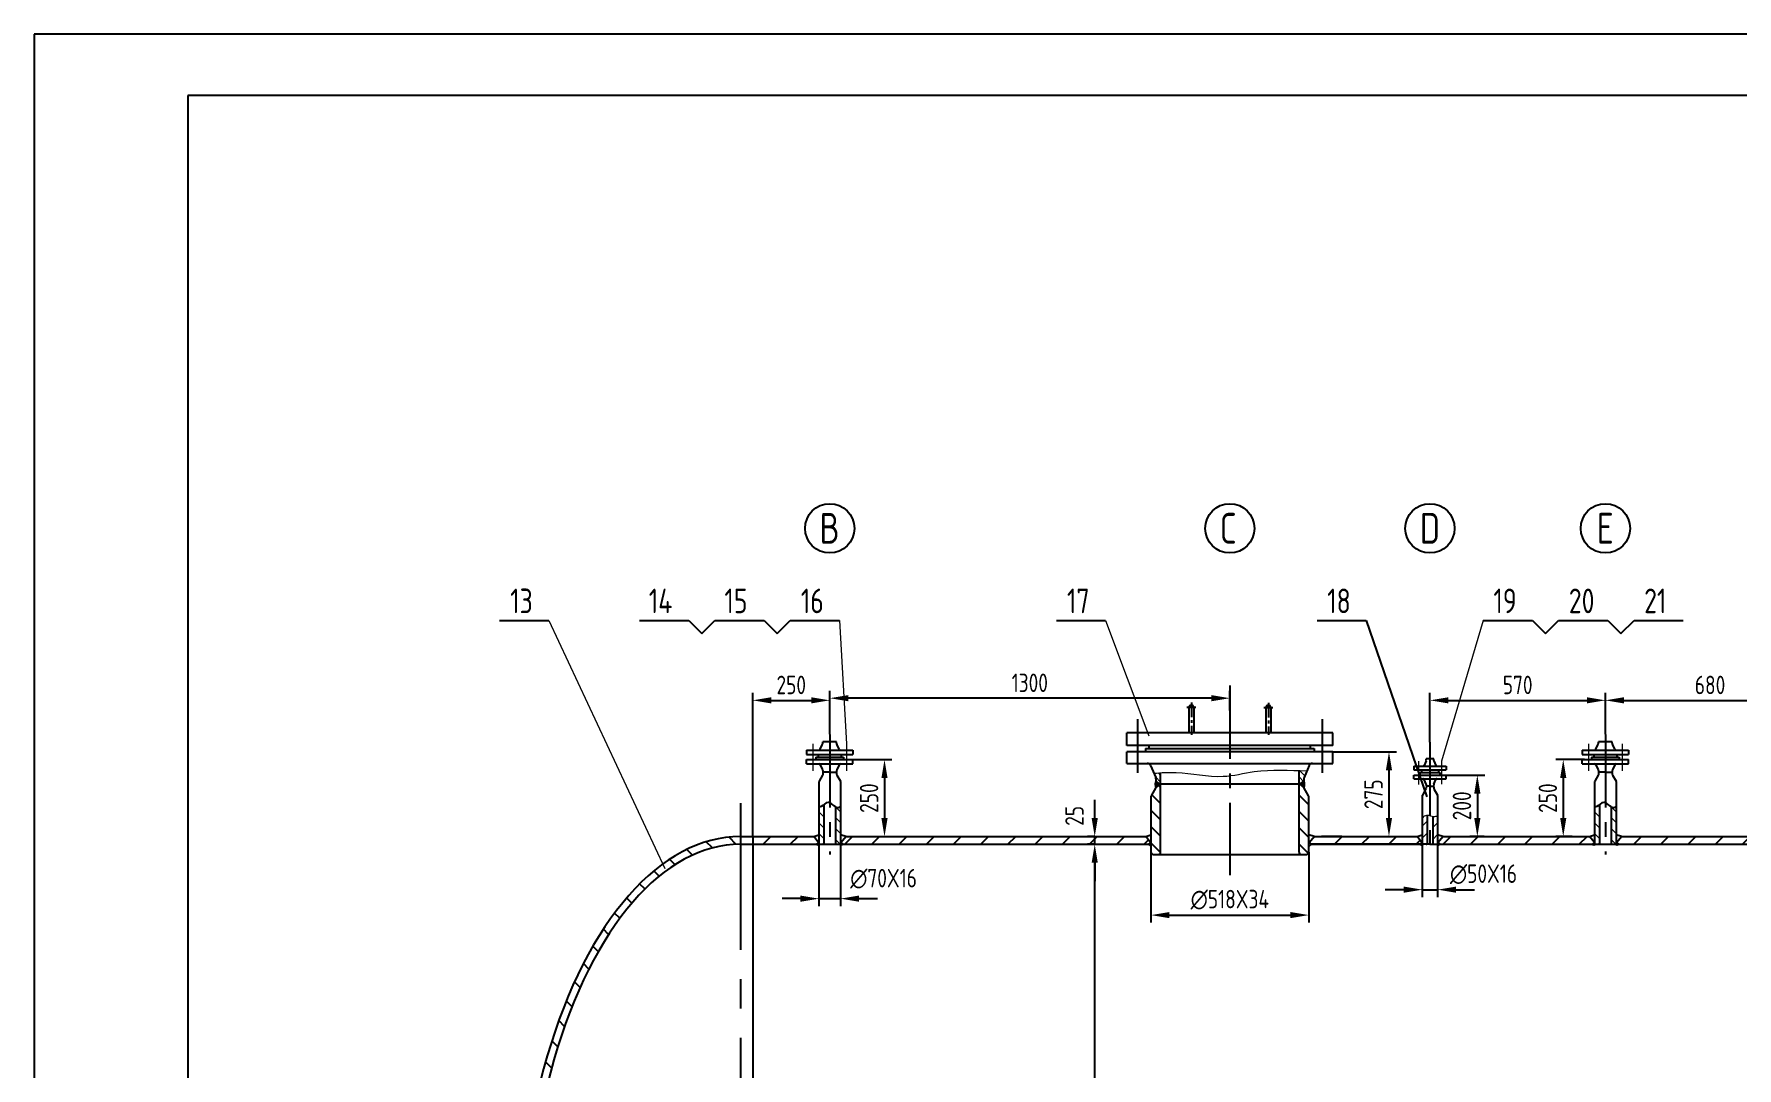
# Model space of a CAD drawing. Extents: x 10474 to 45536, y -10608 to 12499.
# Drawn here: x 23043 to 28575, y 8863 to 12222 of the extents above; entities that cross this region are included whole.
import ezdxf

# ---------------------------------------------------------------- set-up
doc = ezdxf.new("R2010")
doc.units = 0
doc.header["$LTSCALE"] = 15
doc.header["$MEASUREMENT"] = 0
doc.linetypes.add('CENTER', pattern=[50.8, 31.75, -6.35, 6.35, -6.35])
doc.layers.get('0').update_dxf_attribs({"linetype": 'CONTINUOUS'})
doc.layers.get('DEFPOINTS').update_dxf_attribs({"color": 3, "linetype": 'CONTINUOUS'})
for name, color, linetype in [('1', 3, 'CONTINUOUS'), ('DEVICE', 3, 'CONTINUOUS'), ('LAYERAXIS', 7, 'CENTER'), ('MAINLINE', 3, 'CONTINUOUS')]:
    doc.layers.add(name, color=color, linetype=linetype)
doc.layers.add('5', color=7, linetype='CONTINUOUS', lineweight=9)
doc.styles.add('HZ', font='isocp.shx', dxfattribs={"width": 0.85, "bigfont": 'hztxt.shx'})
doc.dimstyles.new('QD', dxfattribs={"dimtxt": 60, "dimasz": 60, "dimexe": 24, "dimexo": 0.1, "dimgap": 20, "dimtad": 1, "dimdec": 0, "dimzin": 0, "dimdsep": 46, "dimtxsty": 'HZ', "dimcen": 0, "dimadec": 0, "dimazin": 0, "dimtfac": 0.142857, "dimtdec": 4, "dimtix": 1, "dimtmove": 2, "dimatfit": 3, "dimfxl": 0, "dimtolj": 1, "dimtzin": 0, "dimarcsym": 0})
pattern_1 = [(135, (25254.216, -454.0701), (0.88388348, 0.88388348), []), (45, (25254.216, -454.0701), (0.88388348, -0.88388348), [])]
pattern_2 = [(315, (1376.437, -1332.15), (26.516504, 26.516504), [])]

# ---------------------------------------------------------------- blocks, each defined once
blk = doc.blocks.new('*D0')
at = {"color": 0, "linetype": 'ByBlock'}
for p, q in [((46528.2, 9219.2), (46655.1, 9219.2)), ((46631.1, 9159.2), (46631.1, 9029.2)), ((46607.8, 8969.2), (46655.1, 8969.2))]:
    blk.add_line(p, q, dxfattribs=at)
for points in [[(46621.1, 9159.2), (46641.1, 9159.2), (46631.1, 9219.2)], [(46621.1, 9029.2), (46641.1, 9029.2), (46631.1, 8969.2)]]:
    blk.add_solid(points, dxfattribs=at)
at = {"layer": 'DEFPOINTS', "color": 0, "linetype": 'ByBlock'}
for p in [(46528.1, 9219.2), (46607.7, 8969.2), (46631.1, 8969.2)]:
    blk.add_point(p, dxfattribs=at)
at = {"color": 0, "linetype": 'ByBlock', "insert": (46581.1, 9094.2), "char_height": 60, "attachment_point": 5, "rotation": 90, "style": 'HZ'}
blk.add_mtext('\\A1;250', dxfattribs=at)
blk = doc.blocks.new('*D3')
at = {"color": 0, "linetype": 'ByBlock'}
for p, q in [((27262.8, 9889.8), (27468.6, 9889.8)), ((27444.6, 9829.8), (27444.6, 9674.8)), ((27421.1, 9614.8), (27468.6, 9614.8))]:
    blk.add_line(p, q, dxfattribs=at)
for points in [[(27434.6, 9829.8), (27454.6, 9829.8), (27444.6, 9889.8)], [(27434.6, 9674.8), (27454.6, 9674.8), (27444.6, 9614.8)]]:
    blk.add_solid(points, dxfattribs=at)
at = {"layer": 'DEFPOINTS', "color": 0, "linetype": 'ByBlock'}
for p in [(27262.7, 9889.8), (27421, 9614.8), (27444.6, 9614.8)]:
    blk.add_point(p, dxfattribs=at)
at = {"color": 0, "linetype": 'ByBlock', "insert": (27394.6, 9752.3), "char_height": 60, "attachment_point": 5, "rotation": 90, "style": 'HZ'}
blk.add_mtext('\\A1;275', dxfattribs=at)
blk = doc.blocks.new('*D19')
at = {"color": 0, "linetype": 'ByBlock'}
for p, q in [((46518.9, 9521.8), (46518.9, 9988.4)), ((46578.9, 9964.4), (46708.9, 9964.4)), ((46768.9, 9854), (46768.9, 9988.4))]:
    blk.add_line(p, q, dxfattribs=at)
for points in [[(46578.9, 9974.4), (46578.9, 9954.4), (46518.9, 9964.4)], [(46708.9, 9974.4), (46708.9, 9954.4), (46768.9, 9964.4)]]:
    blk.add_solid(points, dxfattribs=at)
at = {"layer": 'DEFPOINTS', "color": 0, "linetype": 'ByBlock'}
for p in [(46768.9, 9964.4), (46768.9, 9853.9), (46518.9, 9521.7)]:
    blk.add_point(p, dxfattribs=at)
at = {"color": 0, "linetype": 'ByBlock', "insert": (46643.9, 10014.4), "char_height": 60, "attachment_point": 5, "style": 'HZ'}
blk.add_mtext('\\A1;250', dxfattribs=at)
blk = doc.blocks.new('*D20')
at = {"color": 0, "linetype": 'ByBlock'}
for p, q in [((25627.7, 10057.6), (25627.7, 10088.5)), ((26927.7, 10024.6), (26927.7, 10088.5)), ((26867.7, 10064.5), (25687.7, 10064.5))]:
    blk.add_line(p, q, dxfattribs=at)
for points in [[(25687.7, 10074.5), (25687.7, 10054.5), (25627.7, 10064.5)], [(26867.7, 10074.5), (26867.7, 10054.5), (26927.7, 10064.5)]]:
    blk.add_solid(points, dxfattribs=at)
at = {"layer": 'DEFPOINTS', "color": 0, "linetype": 'ByBlock'}
for p in [(25627.7, 10064.5), (25627.7, 10057.5), (26927.7, 10024.5)]:
    blk.add_point(p, dxfattribs=at)
at = {"color": 0, "linetype": 'ByBlock', "insert": (26277.7, 10114.5), "char_height": 60, "attachment_point": 5, "style": 'HZ'}
blk.add_mtext('\\A1;1300', dxfattribs=at)
blk = doc.blocks.new('*D22')
at = {"color": 0, "linetype": 'ByBlock'}
for p, q in [((49680.1, 9581.7), (49680.1, 9641.7)), ((49680.4, 9521.7), (49656.1, 9521.7)), ((49680.1, 9496.7), (49680.1, 9521.7)), ((49680.1, 9496.7), (49680.1, 9521.7)), ((49680, 9496.7), (49656.1, 9496.7)), ((49680.1, 9436.7), (49680.1, 9376.7))]:
    blk.add_line(p, q, dxfattribs=at)
for points in [[(49670.1, 9581.7), (49690.1, 9581.7), (49680.1, 9521.7)], [(49670.1, 9436.7), (49690.1, 9436.7), (49680.1, 9496.7)]]:
    blk.add_solid(points, dxfattribs=at)
at = {"layer": 'DEFPOINTS', "color": 0, "linetype": 'ByBlock'}
for p in [(49680.1, 9521.7), (49680.5, 9521.7), (49680.1, 9496.7)]:
    blk.add_point(p, dxfattribs=at)
at = {"color": 0, "linetype": 'ByBlock', "insert": (49614.3, 9589.2), "char_height": 60, "attachment_point": 5, "rotation": 90, "style": 'HZ'}
blk.add_mtext('\\A1;25', dxfattribs=at)
blk = doc.blocks.new('*D48')
at = {"color": 0, "linetype": 'ByBlock'}
for p, q in [((49680.1, 9496.7), (49704.1, 9496.7)), ((49680.1, 6756.7), (49680.1, 9436.7)), ((49602.2, 6696.7), (49704.1, 6696.7))]:
    blk.add_line(p, q, dxfattribs=at)
for points in [[(49670.1, 9436.7), (49690.1, 9436.7), (49680.1, 9496.7)], [(49670.1, 6756.7), (49690.1, 6756.7), (49680.1, 6696.7)]]:
    blk.add_solid(points, dxfattribs=at)
at = {"layer": 'DEFPOINTS', "color": 0, "linetype": 'ByBlock'}
for p in [(49680, 9496.7), (49680.1, 9496.7), (49602.1, 6696.7)]:
    blk.add_point(p, dxfattribs=at)
at = {"color": 0, "linetype": 'ByBlock', "insert": (49630.1, 8096.7), "char_height": 60, "attachment_point": 5, "rotation": 90, "style": 'HZ'}
blk.add_mtext('\\A1;∅2800', dxfattribs=at)
blk = doc.blocks.new('*D56')
at = {"color": 0, "linetype": 'ByBlock'}
for p, q in [((48973.1, 9301.5), (48973.1, 9435.9)), ((49033.1, 9411.9), (49593.1, 9411.9)), ((49653.1, 9412), (49653.1, 9435.9))]:
    blk.add_line(p, q, dxfattribs=at)
for points in [[(49033.1, 9421.9), (49033.1, 9401.9), (48973.1, 9411.9)], [(49593.1, 9421.9), (49593.1, 9401.9), (49653.1, 9411.9)]]:
    blk.add_solid(points, dxfattribs=at)
at = {"layer": 'DEFPOINTS', "color": 0, "linetype": 'ByBlock'}
for p in [(49653.1, 9411.9), (49653.1, 9411.9), (48973.1, 9301.4)]:
    blk.add_point(p, dxfattribs=at)
at = {"color": 0, "linetype": 'ByBlock', "insert": (49313.1, 9461.9), "char_height": 60, "attachment_point": 5, "style": 'HZ'}
blk.add_mtext('\\A1;680', dxfattribs=at)
blk = doc.blocks.new('*D57')
at = {"color": 0, "linetype": 'ByBlock'}
for p, q in [((48403.1, 9275.6), (48403.1, 9435.9)), ((48463.1, 9411.9), (48913.1, 9411.9)), ((48973.1, 9412), (48973.1, 9435.9))]:
    blk.add_line(p, q, dxfattribs=at)
for points in [[(48463.1, 9421.9), (48463.1, 9401.9), (48403.1, 9411.9)], [(48913.1, 9421.9), (48913.1, 9401.9), (48973.1, 9411.9)]]:
    blk.add_solid(points, dxfattribs=at)
at = {"layer": 'DEFPOINTS', "color": 0, "linetype": 'ByBlock'}
for p in [(48973.1, 9411.9), (48973.1, 9411.9), (48403.1, 9275.5)]:
    blk.add_point(p, dxfattribs=at)
at = {"color": 0, "linetype": 'ByBlock', "insert": (48688.1, 9461.9), "char_height": 60, "attachment_point": 5, "style": 'HZ'}
blk.add_mtext('\\A1;570', dxfattribs=at)
blk = doc.blocks.new('*D63')
at = {"color": 0, "linetype": 'ByBlock'}
for p, q in [((48905.3, 9219.2), (48812.2, 9219.2)), ((48836.2, 9159.2), (48836.2, 9029.2)), ((48865.2, 8969.2), (48812.2, 8969.2))]:
    blk.add_line(p, q, dxfattribs=at)
for points in [[(48826.2, 9159.2), (48846.2, 9159.2), (48836.2, 9219.2)], [(48826.2, 9029.2), (48846.2, 9029.2), (48836.2, 8969.2)]]:
    blk.add_solid(points, dxfattribs=at)
at = {"layer": 'DEFPOINTS', "color": 0, "linetype": 'ByBlock'}
for p in [(48905.4, 9219.2), (48836.2, 8969.2), (48865.3, 8969.2)]:
    blk.add_point(p, dxfattribs=at)
at = {"color": 0, "linetype": 'ByBlock', "insert": (48786.2, 9094.2), "char_height": 60, "attachment_point": 5, "rotation": 90, "style": 'HZ'}
blk.add_mtext('\\A1;250', dxfattribs=at)
blk = doc.blocks.new('*D64')
at = {"color": 0, "linetype": 'ByBlock'}
for p, q in [((48455.7, 9169.2), (48581.1, 9169.2)), ((48557.1, 9109.2), (48557.1, 9029.2)), ((48579, 8969.2), (48533.1, 8969.2))]:
    blk.add_line(p, q, dxfattribs=at)
for points in [[(48547.1, 9109.2), (48567.1, 9109.2), (48557.1, 9169.2)], [(48547.1, 9029.2), (48567.1, 9029.2), (48557.1, 8969.2)]]:
    blk.add_solid(points, dxfattribs=at)
at = {"layer": 'DEFPOINTS', "color": 0, "linetype": 'ByBlock'}
for p in [(48455.6, 9169.2), (48557.1, 8969.2), (48579.1, 8969.2)]:
    blk.add_point(p, dxfattribs=at)
at = {"color": 0, "linetype": 'ByBlock', "insert": (48507.1, 9069.2), "char_height": 60, "attachment_point": 5, "rotation": 90, "style": 'HZ'}
blk.add_mtext('\\A1;200', dxfattribs=at)
blk = doc.blocks.new('*D65')
at = {"color": 0, "linetype": 'ByBlock'}
for p, q in [((48378.1, 8947.1), (48378.1, 8772.8)), ((48428.1, 8947.1), (48428.1, 8772.8)), ((48318.1, 8796.8), (48258.1, 8796.8)), ((48378.1, 8796.8), (48428.1, 8796.8)), ((48378.1, 8796.8), (48428.1, 8796.8)), ((48488.1, 8796.8), (48548.1, 8796.8))]:
    blk.add_line(p, q, dxfattribs=at)
for points in [[(48318.1, 8806.8), (48318.1, 8786.8), (48378.1, 8796.8)], [(48488.1, 8806.8), (48488.1, 8786.8), (48428.1, 8796.8)]]:
    blk.add_solid(points, dxfattribs=at)
at = {"layer": 'DEFPOINTS', "color": 0, "linetype": 'ByBlock'}
for p in [(48378.1, 8947.2), (48428.1, 8947.2), (48428.1, 8796.8)]:
    blk.add_point(p, dxfattribs=at)
at = {"color": 0, "linetype": 'ByBlock', "insert": (48577.2, 8846.8), "char_height": 60, "attachment_point": 5, "style": 'HZ'}
blk.add_mtext('\\A1;∅50X16', dxfattribs=at)
blk = doc.blocks.new('*D66')
at = {"color": 0, "linetype": 'ByBlock'}
for p, q in [((46418.1, 8947.2), (46418.1, 8743.6)), ((46488.1, 8947.2), (46488.1, 8743.6)), ((46358.1, 8767.6), (46298.1, 8767.6)), ((46418.1, 8767.6), (46488.1, 8767.6)), ((46418.1, 8767.6), (46488.1, 8767.6)), ((46548.1, 8767.6), (46608.1, 8767.6))]:
    blk.add_line(p, q, dxfattribs=at)
for points in [[(46358.1, 8777.6), (46358.1, 8757.6), (46418.1, 8767.6)], [(46548.1, 8777.6), (46548.1, 8757.6), (46488.1, 8767.6)]]:
    blk.add_solid(points, dxfattribs=at)
at = {"layer": 'DEFPOINTS', "color": 0, "linetype": 'ByBlock'}
for p in [(46418.1, 8947.3), (46488.1, 8947.3), (46488.1, 8767.6)]:
    blk.add_point(p, dxfattribs=at)
at = {"color": 0, "linetype": 'ByBlock', "insert": (46628.1, 8832.3), "char_height": 60, "attachment_point": 5, "style": 'HZ'}
blk.add_mtext('\\A1;∅70X16', dxfattribs=at)
blk = doc.blocks.new('*D67')
at = {"color": 0, "linetype": 'ByBlock'}
for p, q in [((47496.6, 8919.1), (47496.6, 8690.2)), ((48009.6, 8919.1), (48009.6, 8690.2)), ((47556.6, 8714.2), (47949.6, 8714.2))]:
    blk.add_line(p, q, dxfattribs=at)
for points in [[(47556.6, 8724.2), (47556.6, 8704.2), (47496.6, 8714.2)], [(47949.6, 8724.2), (47949.6, 8704.2), (48009.6, 8714.2)]]:
    blk.add_solid(points, dxfattribs=at)
at = {"layer": 'DEFPOINTS', "color": 0, "linetype": 'ByBlock'}
for p in [(47496.6, 8919.2), (48009.6, 8919.2), (48009.6, 8714.2)]:
    blk.add_point(p, dxfattribs=at)
at = {"color": 0, "linetype": 'ByBlock', "insert": (47753.1, 8764.2), "char_height": 60, "attachment_point": 5, "style": 'HZ'}
blk.add_mtext('\\A1;∅518X34', dxfattribs=at)

msp = doc.modelspace()

# ---------------------------------------------------------------- hatches: boundary and pattern name
h = msp.add_hatch()
h.set_pattern_fill('ANSI37', color=256, scale=10, style=0)
h.set_pattern_definition(pattern_1)
h.paths.add_polyline_path([(26700.7, 9784.8), (26687.7, 9794.7, 0.267949), (26687.7, 9774.8)])
h = msp.add_hatch()
h.set_pattern_fill('ANSI37', color=256, scale=10, style=0)
h.set_pattern_definition(pattern_1)
h.paths.add_polyline_path([(27167.7, 9774.8, 0.267949), (27167.7, 9794.7), (27154.7, 9784.8)])
h = msp.add_hatch()
h.set_pattern_fill('LINE', color=256, scale=300, angle=315, style=0)
h.set_pattern_definition(pattern_2)
h.paths.add_polyline_path([(26702.7, 9784.8), (26700.7, 9784.8), (26687.7, 9774.8), (26671.7, 9747.2, 0.131652), (26671.2, 9745.2), (26671.2, 9564.8, 0.414214), (26679.2, 9556.8), (26694.7, 9556.8, 0.414214), (26702.7, 9564.8)])
h = msp.add_hatch()
h.set_pattern_fill('LINE', color=256, scale=300, angle=315, style=0)
h.set_pattern_definition(pattern_2)
h.paths.add_polyline_path([(27152.7, 9784.8), (27154.7, 9784.8), (27167.7, 9774.8), (27183.6, 9747.2, -0.131652), (27184.2, 9745.2), (27184.2, 9564.8, -0.414214), (27176.2, 9556.8), (27160.7, 9556.8, -0.414214), (27152.7, 9564.8)])
h = msp.add_hatch()
h.set_pattern_fill('LINE', color=256, scale=500, angle=315, style=0)
h.paths.add_polyline_path([(25337.7, 6789.8), (25337.7, 6764.8), (25377.7, 6764.8), (25377.7, 6789.8)])
edge = h.paths.add_edge_path()
edge.add_ellipse((25337.7, 8189.8), major_axis=(0, 1400), ratio=0.5, start_angle=90, end_angle=180, ccw=False)
edge.add_line((24637.7, 8189.8), (24612.7, 8189.8))
edge.add_ellipse((25337.7, 8189.8), major_axis=(0, 1425), ratio=0.508772, start_angle=90, end_angle=180)
edge.add_line((25337.7, 6764.8), (25337.7, 6789.8))
edge = h.paths.add_edge_path()
edge.add_ellipse((25337.7, 8189.8), major_axis=(0, 1400), ratio=0.5, start_angle=0, end_angle=90, ccw=False)
edge.add_line((25337.7, 9589.8), (25337.7, 9614.8))
edge.add_ellipse((25337.7, 8189.8), major_axis=(0, 1425), ratio=0.508772, start_angle=0, end_angle=90)
edge.add_line((24612.7, 8189.8), (24637.7, 8189.8))
h.paths.add_polyline_path([(25377.7, 9589.8), (25377.7, 9614.8), (25337.7, 9614.8), (25337.7, 9589.8)])
h = msp.add_hatch()
h.set_pattern_fill('LINE', color=256, scale=500, angle=45, style=0)
h.paths.add_polyline_path([(29877.7, 9589.8), (29877.7, 9614.8), (29679.7, 9614.8), (29664.7, 9596.8), (29664.7, 9594.8), (29670.6, 9589.8)])
h.paths.add_polyline_path([(29584.7, 9589.8), (29590.7, 9594.8), (29590.7, 9596.8), (29575.7, 9614.8), (29279.7, 9614.8), (29264.7, 9596.8), (29264.7, 9594.8), (29270.6, 9589.8)])
h.paths.add_polyline_path([(28879.7, 9614.8), (28864.7, 9596.8), (28864.7, 9594.8), (28870.6, 9589.8), (29184.7, 9589.8), (29190.7, 9594.8), (29190.7, 9596.8), (29175.7, 9614.8)])
h.paths.add_polyline_path([(28784.7, 9589.8), (28790.7, 9594.8), (28790.7, 9596.8), (28775.7, 9614.8), (28199.7, 9614.8), (28184.7, 9596.8), (28184.7, 9594.8), (28190.6, 9589.8)])
h.paths.add_polyline_path([(28104.7, 9589.8), (28110.7, 9594.8), (28110.7, 9596.8), (28095.7, 9614.8), (27619.7, 9614.8), (27604.7, 9596.8), (27604.7, 9594.8), (27610.6, 9589.8)])
h.paths.add_polyline_path([(27544.7, 9589.8), (27550.7, 9594.8), (27550.7, 9596.8), (27535.7, 9614.8), (27201.2, 9614.8), (27186.2, 9596.8), (27186.2, 9594.8), (27192.1, 9589.8)])
h.paths.add_polyline_path([(26663.2, 9589.8), (26669.2, 9594.8), (26669.2, 9596.8), (26654.2, 9614.8), (25679.7, 9614.8), (25664.7, 9596.8), (25664.7, 9594.8), (25670.6, 9589.8)])
h.paths.add_polyline_path([(25584.7, 9589.8), (25590.7, 9594.8), (25590.7, 9596.8), (25575.7, 9614.8), (25377.7, 9614.8), (25377.7, 9589.8)])
h.paths.add_polyline_path([(25377.7, 6789.8), (25377.7, 6764.8), (25575.7, 6764.8), (25590.7, 6782.8), (25590.7, 6784.8), (25584.7, 6789.8)])
h.paths.add_polyline_path([(25670.6, 6789.8), (25664.7, 6784.8), (25664.7, 6782.8), (25679.7, 6764.8), (26735.7, 6764.8), (26750.7, 6782.8), (26750.7, 6784.8), (26744.7, 6789.8)])
h.paths.add_polyline_path([(26810.6, 6789.8), (26804.7, 6784.8), (26804.7, 6782.8), (26819.7, 6764.8), (27575.7, 6764.8), (27590.7, 6782.8), (27590.7, 6784.8), (27584.7, 6789.8)])
h.paths.add_polyline_path([(27670.6, 6789.8), (27664.7, 6784.8), (27664.7, 6782.8), (27679.7, 6764.8), (28425.7, 6764.8), (28440.7, 6782.8), (28440.7, 6784.8), (28434.7, 6789.8)])
h.paths.add_polyline_path([(28520.6, 6789.8), (28514.7, 6784.8), (28514.7, 6782.8), (28529.7, 6764.8), (29575.7, 6764.8), (29590.7, 6782.8), (29590.7, 6784.8), (29584.7, 6789.8)])
h.paths.add_polyline_path([(29670.6, 6789.8), (29664.7, 6784.8), (29664.7, 6782.8), (29679.7, 6764.8), (29877.7, 6764.8), (29877.7, 6789.8)])
at = {"layer": '5'}
h = msp.add_hatch(dxfattribs=at)
h.set_pattern_fill('ANSI37', color=256, scale=6, style=0)
h.set_pattern_definition([(45, (-20890.54875, -142.74165), (-0.530330086, 0.530330086), []), (135, (-20890.54875, -142.74165), (-0.530330086, -0.530330086), [])])
h.paths.add_polyline_path([(25650.2, 9821.8, 0.365825), (25650.2, 9825.7), (25647.7, 9823.8)])
h.paths.add_polyline_path([(25605.2, 9825.7, 0.365825), (25605.2, 9821.8), (25607.7, 9823.8)])
h = msp.add_hatch(dxfattribs=at)
h.set_pattern_fill('LINE', color=256, scale=120, angle=315, style=0)
h.set_pattern_definition([(315, (-20390.549, -135.742), (10.6066017, 10.6066017), [])])
edge = h.paths.add_edge_path()
edge.add_spline(control_points=[(26702.7, 9822.2), (26695.3, 9821.8), (26688, 9821.3), (26680.7, 9820.7)], knot_values=[0, 0, 0, 0, 22.003479, 22.003479, 22.003479, 22.003479], degree=3, periodic=0)
edge.add_line((26680.7, 9820.7), (26686.7, 9807.1))
edge.add_arc((26675.7, 9802.3), 12, 0, 23.6294, ccw=False)
edge.add_line((26687.7, 9802.3), (26687.7, 9794.7))
edge.add_line((26687.7, 9794.7), (26700.7, 9784.8))
edge.add_line((26700.7, 9784.8), (26702.7, 9784.8))
edge.add_line((26702.7, 9784.8), (26702.7, 9822.2))
edge = h.paths.add_edge_path()
edge.add_line((27168.7, 9807.1), (27177.9, 9828.1))
edge.add_spline(control_points=[(27177.9, 9828.1), (27169.5, 9828.5), (27161.1, 9828.9), (27152.7, 9829.3)], knot_values=[473.808081, 473.808081, 473.808081, 473.808081, 498.909344, 498.909344, 498.909344, 498.909344], degree=3, periodic=0)
edge.add_line((27152.7, 9829.3), (27152.7, 9784.8))
edge.add_line((27152.7, 9784.8), (27154.7, 9784.8))
edge.add_line((27154.7, 9784.8), (27167.7, 9794.7))
edge.add_line((27167.7, 9794.7), (27167.7, 9802.3))
edge.add_arc((27179.7, 9802.3), 12, 156.3706, 180, ccw=False)
h = msp.add_hatch(dxfattribs=at)
h.set_pattern_fill('ANSI37', color=256, scale=6, style=0)
h.set_pattern_definition([(45, (-18370.54875, -142.74165), (-0.530330086, 0.530330086), []), (135, (-18370.54875, -142.74165), (-0.530330086, -0.530330086), [])])
h.paths.add_polyline_path([(28170.2, 9821.8, 0.365825), (28170.2, 9825.7), (28167.7, 9823.8)])
h.paths.add_polyline_path([(28125.2, 9825.7, 0.365825), (28125.2, 9821.8), (28127.7, 9823.8)])
h = msp.add_hatch(dxfattribs=at)
h.set_pattern_fill('LINE', color=256, scale=200, angle=135, style=0)
h.set_pattern_definition([(135, (-20890.55, -142.742), (-17.67767, -17.67767), [])])
edge = h.paths.add_edge_path()
edge.add_spline(control_points=[(25662.7, 9711.8), (25659.5, 9709.7), (25654.3, 9707.6), (25648.8, 9710), (25646.7, 9711.3)], knot_values=[13.921295, 13.921295, 13.921295, 13.921295, 25.112592, 32.564309, 32.564309, 32.564309, 32.564309], degree=3, periodic=0)
edge.add_line((25646.7, 9711.3), (25646.7, 9592.8))
edge.add_arc((25649.7, 9592.8), 3, 180, 270)
edge.add_line((25649.7, 9589.8), (25659.7, 9589.8))
edge.add_arc((25659.7, 9592.8), 3, 270, 360)
edge.add_line((25662.7, 9592.8), (25662.7, 9711.8))
edge = h.paths.add_edge_path(flags=17)
edge.add_spline(control_points=[(25608.7, 9717.8), (25605.8, 9715.5), (25600.7, 9711.8), (25595.1, 9711.9), (25592.7, 9712.3)], knot_values=[76.761793, 76.761793, 76.761793, 76.761793, 86.814241, 94.323007, 94.323007, 94.323007, 94.323007], degree=3, periodic=0)
edge.add_line((25592.7, 9712.3), (25592.7, 9592.8))
edge.add_arc((25595.7, 9592.8), 3, 180, 270)
edge.add_line((25595.7, 9589.8), (25605.7, 9589.8))
edge.add_arc((25605.7, 9592.8), 3, 270, 360)
edge.add_line((25608.7, 9592.8), (25608.7, 9717.8))
h = msp.add_hatch(dxfattribs=at)
h.set_pattern_fill('LINE', color=256, scale=220, angle=45, style=0)
h.set_pattern_definition([(45, (-24991.24, 196.072), (-19.445436, 19.445436), [])])
edge = h.paths.add_edge_path()
edge.add_arc((27589.7, 9592.8), 3, 180, 270)
edge.add_line((27589.7, 9589.8), (27599.7, 9589.8))
edge.add_arc((27599.7, 9592.8), 3, 270, 360)
edge.add_line((27602.7, 9592.8), (27602.7, 9682.4))
edge.add_spline(control_points=[(27602.7, 9682.4), (27598.8, 9681.2), (27593.6, 9679.4), (27588.2, 9680.2), (27586.7, 9680.6)], knot_values=[36.760951, 36.760951, 36.760951, 36.760951, 48.544244, 53.042955, 53.042955, 53.042955, 53.042955], degree=3, periodic=0)
edge.add_line((27586.7, 9680.6), (27586.7, 9592.8))
edge = h.paths.add_edge_path()
edge.add_arc((27555.7, 9592.8), 3, 180, 270)
edge.add_line((27555.7, 9589.8), (27565.7, 9589.8))
edge.add_arc((27565.7, 9592.8), 3, 270, 360)
edge.add_line((27568.7, 9592.8), (27568.7, 9685))
edge.add_spline(control_points=[(27568.7, 9685), (27568.4, 9684.9), (27562.7, 9684.5), (27557.6, 9680.3), (27552.7, 9676.3)], knot_values=[0, 0, 0, 0, 0.947775, 18.344435, 18.344435, 18.344435, 18.344435], degree=3, periodic=0)
edge.add_line((27552.7, 9676.3), (27552.7, 9592.8))
h = msp.add_hatch(dxfattribs=at)
h.set_pattern_fill('LINE', color=256, scale=200, angle=135, style=0)
h.set_pattern_definition([(135, (-18370.55, -142.742), (-17.67767, -17.67767), [])])
edge = h.paths.add_edge_path()
edge.add_spline(control_points=[(28182.7, 9711.8), (28179.5, 9709.7), (28174.3, 9707.6), (28168.8, 9710), (28166.7, 9711.3)], knot_values=[13.921295, 13.921295, 13.921295, 13.921295, 25.112592, 32.564309, 32.564309, 32.564309, 32.564309], degree=3, periodic=0)
edge.add_line((28166.7, 9711.3), (28166.7, 9592.8))
edge.add_arc((28169.7, 9592.8), 3, 180, 270)
edge.add_line((28169.7, 9589.8), (28179.7, 9589.8))
edge.add_arc((28179.7, 9592.8), 3, 270, 360)
edge.add_line((28182.7, 9592.8), (28182.7, 9711.8))
edge = h.paths.add_edge_path(flags=17)
edge.add_spline(control_points=[(28128.7, 9717.8), (28125.8, 9715.5), (28120.7, 9711.8), (28115.1, 9711.9), (28112.7, 9712.3)], knot_values=[76.761793, 76.761793, 76.761793, 76.761793, 86.814241, 94.323007, 94.323007, 94.323007, 94.323007], degree=3, periodic=0)
edge.add_line((28112.7, 9712.3), (28112.7, 9592.8))
edge.add_arc((28115.7, 9592.8), 3, 180, 270)
edge.add_line((28115.7, 9589.8), (28125.7, 9589.8))
edge.add_arc((28125.7, 9592.8), 3, 270, 360)
edge.add_line((28128.7, 9592.8), (28128.7, 9717.8))

# ---------------------------------------------------------------- linework, layer by layer
for p, q in [((23042.8, 12222.1), (23042.8, 342.1)), ((39862.8, 12222.1), (23042.8, 12222.1)), ((24555, 10316.9), (24715, 10316.9)), ((25009.5, 10316.9), (25169.5, 10316.9)), ((25169.5, 10316.9), (25211.9, 10274.5)), ((25211.9, 10274.5), (25254.4, 10316.9)), ((25254.4, 10316.9), (25414.4, 10316.9)), ((25414.4, 10316.9), (25456.8, 10274.5)), ((25456.8, 10274.5), (25499.2, 10316.9)), ((25499.2, 10316.9), (25659.2, 10316.9)), ((26364, 10316.9), (26524, 10316.9)), ((27211, 10316.9), (27371, 10316.9)), ((27371, 10316.9), (27567.2, 9743.9)), ((27751.1, 10316.9), (27911.1, 10316.9)), ((27911.1, 10316.9), (27953.5, 10274.5)), ((27953.5, 10274.5), (27995.9, 10316.9)), ((27995.9, 10316.9), (28155.9, 10316.9)), ((28155.9, 10316.9), (28198.4, 10274.5)), ((28198.4, 10274.5), (28240.8, 10316.9)), ((28240.8, 10316.9), (28400.8, 10316.9)), ((26817.3, 10033.8), (26787.8, 10033.8)), ((27038, 10033.8), (27067.5, 10033.8))]:
    msp.add_line(p, q)
for centre in [(25627.7, 10616.3), (26927.7, 10616.3), (27577.7, 10616.3), (28147.7, 10616.3)]:
    msp.add_circle(centre, 80)
for points in [[(25662.7, 9711.8), (25659.5, 9709.7), (25646.3, 9704.5), (25624.2, 9739.8), (25605.8, 9711.8), (25595.1, 9711.9), (25592.7, 9712.3)], [(28182.7, 9711.8), (28179.5, 9709.7), (28166.3, 9704.5), (28144.2, 9739.8), (28125.8, 9711.8), (28115.1, 9711.9), (28112.7, 9712.3)]]:
    msp.add_open_spline(points, degree=3, knots=[13.921295, 13.921295, 13.921295, 13.921295, 25.112592, 60.651043, 86.814241, 94.323007, 94.323007, 94.323007, 94.323007])
at = {"layer": '1'}
for p, q in [((26794.7, 10033.8), (26794.7, 9951.8)), ((26810.7, 10033.8), (26810.7, 9951.8)), ((27044.7, 10033.8), (27044.7, 9951.8)), ((27060.7, 10033.8), (27060.7, 9951.8)), ((25597, 9898.6), (25604.7, 9914.7)), ((25650.2, 9922.8), (25605.2, 9922.8)), ((25605.2, 9916.9), (25605.2, 9922.8)), ((25650.2, 9916.9), (25650.2, 9922.8)), ((25658.3, 9898.6), (25650.7, 9914.7)), ((26592.7, 9910.8), (26592.7, 9951.8)), ((27262.7, 9951.8), (26592.7, 9951.8)), ((27262.7, 9910.8), (26592.7, 9910.8)), ((26665.7, 9900.8), (26665.7, 9910.8)), ((27189.2, 9900.8), (27189.2, 9910.8)), ((27262.7, 9910.8), (27262.7, 9951.8)), ((28117, 9898.6), (28124.7, 9914.7)), ((28125.2, 9916.9), (28125.2, 9922.8)), ((28170.2, 9922.8), (28125.2, 9922.8)), ((28170.2, 9916.9), (28170.2, 9922.8)), ((28178.3, 9898.6), (28170.7, 9914.7)), ((25552.7, 9895.8), (25552.7, 9881.8)), ((25552.7, 9895.8), (25702.7, 9895.8)), ((25552.7, 9881.8), (25702.7, 9881.8)), ((25552.7, 9850.8), (25552.7, 9864.8)), ((25552.7, 9864.8), (25702.7, 9864.8)), ((25552.7, 9850.8), (25702.7, 9850.8)), ((25582.7, 9873.3), (25672.7, 9873.3)), ((25582.7, 9873.3), (25582.7, 9864.8)), ((25590.2, 9881.8), (25590.2, 9873.3)), ((25597, 9847.9), (25604.7, 9831.8)), ((25658.3, 9847.9), (25650.7, 9831.8)), ((25665.2, 9881.8), (25665.2, 9873.3)), ((25672.7, 9873.3), (25672.7, 9864.8)), ((25702.7, 9895.8), (25702.7, 9881.8)), ((25702.7, 9850.8), (25702.7, 9864.8)), ((26592.7, 9852.8), (26592.7, 9889.8)), ((27262.7, 9889.8), (26592.7, 9889.8)), ((26592.7, 9852.8), (27262.7, 9852.8)), ((26653.7, 9900.8), (27201.7, 9900.8)), ((26653.7, 9900.8), (26653.7, 9889.8)), ((27201.7, 9900.8), (27201.7, 9889.8)), ((27262.7, 9852.8), (27262.7, 9889.8)), ((27564.9, 9861), (27558.7, 9846.2)), ((27590.2, 9867.8), (27565.2, 9867.8)), ((27565.2, 9862.6), (27565.2, 9867.8)), ((27590.2, 9862.6), (27590.2, 9867.8)), ((27590.5, 9861), (27596.6, 9846.2)), ((28072.7, 9895.8), (28222.7, 9895.8)), ((28072.7, 9895.8), (28072.7, 9881.8)), ((28072.7, 9881.8), (28222.7, 9881.8)), ((28072.7, 9864.8), (28222.7, 9864.8)), ((28072.7, 9850.8), (28072.7, 9864.8)), ((28072.7, 9850.8), (28222.7, 9850.8)), ((28102.7, 9873.3), (28102.7, 9864.8)), ((28102.7, 9873.3), (28192.7, 9873.3)), ((28110.2, 9881.8), (28110.2, 9873.3)), ((28117, 9847.9), (28124.7, 9831.8)), ((28178.3, 9847.9), (28170.7, 9831.8)), ((28185.2, 9881.8), (28185.2, 9873.3)), ((28192.7, 9873.3), (28192.7, 9864.8)), ((28222.7, 9895.8), (28222.7, 9881.8)), ((28222.7, 9850.8), (28222.7, 9864.8)), ((25605.2, 9829.6), (25605.2, 9825.7)), ((25650.2, 9829.6), (25650.2, 9825.7)), ((26669.8, 9845.6), (26686.7, 9807.1)), ((26687.7, 9802.3), (26687.7, 9794.7)), ((26700.7, 9784.8), (26687.7, 9794.7)), ((27154.7, 9784.8), (27167.7, 9794.7)), ((27167.7, 9802.3), (27167.7, 9794.7)), ((27185.5, 9845.6), (27168.7, 9807.1)), ((27525.2, 9843.8), (27525.2, 9831.8)), ((27525.2, 9843.8), (27630.2, 9843.8)), ((27525.2, 9831.8), (27630.2, 9831.8)), ((27525.2, 9802.8), (27525.2, 9814.8)), ((27525.2, 9814.8), (27630.2, 9814.8)), ((27525.2, 9802.8), (27630.2, 9802.8)), ((27545.2, 9823.3), (27610.2, 9823.3)), ((27545.2, 9823.3), (27545.2, 9814.8)), ((27550.2, 9831.8), (27550.2, 9823.3)), ((27564.9, 9785.5), (27558.7, 9800.3)), ((27590.5, 9785.5), (27596.6, 9800.3)), ((27605.2, 9831.8), (27605.2, 9823.3)), ((27610.2, 9823.3), (27610.2, 9814.8)), ((27630.2, 9843.8), (27630.2, 9831.8)), ((27630.2, 9802.8), (27630.2, 9814.8)), ((28125.2, 9829.6), (28125.2, 9825.7)), ((28170.2, 9829.6), (28170.2, 9825.7)), ((26700.7, 9784.8), (26687.7, 9774.8)), ((27154.7, 9784.8), (26700.7, 9784.8)), ((27154.7, 9784.8), (27167.7, 9774.8)), ((27565.2, 9784), (27565.2, 9780.7)), ((27590.2, 9784), (27590.2, 9780.7)), ((25575.7, 9614.8), (25592.7, 9620.8)), ((25590.7, 9596.8), (25575.7, 9614.8)), ((25590.7, 9594.8), (25584.7, 9589.8)), ((25679.7, 9614.8), (25662.7, 9620.8)), ((25664.7, 9596.8), (25679.7, 9614.8)), ((25664.7, 9594.8), (25670.6, 9589.8)), ((26654.2, 9614.8), (26671.2, 9620.8)), ((26669.2, 9596.8), (26654.2, 9614.8)), ((26669.2, 9594.8), (26663.2, 9589.8)), ((26663.2, 9589.8), (26671.2, 9583.8)), ((27201.2, 9614.8), (27184.2, 9620.8)), ((27192.1, 9589.8), (27184.2, 9583.8)), ((27186.2, 9596.8), (27201.2, 9614.8)), ((27186.2, 9594.8), (27192.1, 9589.8)), ((27535.7, 9614.8), (27552.7, 9620.8)), ((27550.7, 9596.8), (27535.7, 9614.8)), ((27550.7, 9594.8), (27544.7, 9589.8)), ((27619.7, 9614.8), (27602.7, 9620.8)), ((27604.7, 9596.8), (27619.7, 9614.8)), ((27604.7, 9594.8), (27610.6, 9589.8)), ((28095.7, 9614.8), (28112.7, 9620.8)), ((28110.7, 9596.8), (28095.7, 9614.8)), ((28110.7, 9594.8), (28104.7, 9589.8)), ((28199.7, 9614.8), (28182.7, 9620.8)), ((28184.7, 9596.8), (28199.7, 9614.8)), ((28184.7, 9594.8), (28190.6, 9589.8))]:
    msp.add_line(p, q, dxfattribs=at)
for points in [[(25593.1, 9794.8, 0.131652), (25592.7, 9793.3)], [(25605.2, 9817.1, -0.131652), (25604.5, 9814.6)], [(25650.2, 9817.1, 0.131652), (25650.8, 9814.6)], [(25662.7, 9793.3, 0.131652), (25662.3, 9794.8)], [(28113.1, 9794.8, 0.131652), (28112.7, 9793.3)], [(28125.2, 9817.1, -0.131652), (28124.5, 9814.6)], [(28170.2, 9817.1, 0.131652), (28170.8, 9814.6)], [(28182.7, 9793.3, 0.131652), (28182.3, 9794.8)], [(26687.7, 9774.8), (26671.7, 9747.2, 0.131652), (26671.2, 9745.2), (26671.2, 9564.8)], [(26679.2, 9556.8), (27176.2, 9556.8, 0.414214), (27184.2, 9564.8), (27184.2, 9745.2, 0.131652), (27183.6, 9747.2), (27167.7, 9774.8)], [(27553.1, 9749.8, 0.131652), (27552.7, 9748.3)], [(27564.5, 9769.6, 0.131652), (27565.2, 9772.1)], [(27590.2, 9772.1, 0.131652), (27590.8, 9769.6)], [(27602.7, 9748.3, 0.131652), (27602.3, 9749.8)], [(25595.7, 9589.8, -0.414214), (25592.7, 9592.8)], [(25608.7, 9592.8, -0.414214), (25605.7, 9589.8)], [(25646.7, 9592.8, 0.414214), (25649.7, 9589.8)], [(25659.7, 9589.8, 0.414214), (25662.7, 9592.8)], [(27552.7, 9592.8, 0.414214), (27555.7, 9589.8)], [(27565.7, 9589.8, 0.414214), (27568.7, 9592.8)], [(27586.7, 9592.8, 0.414214), (27589.7, 9589.8)], [(27599.7, 9589.8, 0.414214), (27602.7, 9592.8)], [(28115.7, 9589.8, -0.414214), (28112.7, 9592.8)], [(28128.7, 9592.8, -0.414214), (28125.7, 9589.8)], [(28166.7, 9592.8, 0.414214), (28169.7, 9589.8)], [(28179.7, 9589.8, 0.414214), (28182.7, 9592.8)]]:
    msp.add_lwpolyline(points, format="xyb", dxfattribs=at)
for points in [[(25592.7, 9793.3), (25592.7, 9592.8)], [(25604.5, 9814.6), (25593.1, 9794.8)], [(25607.7, 9823.8), (25605.2, 9825.7)], [(25607.7, 9823.8), (25605.2, 9821.8)], [(25605.2, 9821.8), (25605.2, 9817.1)], [(25627.7, 9823.8), (25607.7, 9823.8)], [(25627.7, 9823.8), (25647.7, 9823.8)], [(25647.7, 9823.8), (25650.2, 9825.7)], [(25647.7, 9823.8), (25650.2, 9821.8)], [(25650.2, 9821.8), (25650.2, 9817.1)], [(25650.8, 9814.6), (25662.3, 9794.8)], [(25662.7, 9793.3), (25662.7, 9592.8)], [(26702.7, 9564.8), (26702.7, 9822.2)], [(27152.7, 9564.8), (27152.7, 9829.3)], [(28112.7, 9793.3), (28112.7, 9592.8)], [(28124.5, 9814.6), (28113.1, 9794.8)], [(28127.7, 9823.8), (28125.2, 9825.7)], [(28127.7, 9823.8), (28125.2, 9821.8)], [(28125.2, 9821.8), (28125.2, 9817.1)], [(28147.7, 9823.8), (28127.7, 9823.8)], [(28147.7, 9823.8), (28167.7, 9823.8)], [(28167.7, 9823.8), (28170.2, 9825.7)], [(28167.7, 9823.8), (28170.2, 9821.8)], [(28170.2, 9821.8), (28170.2, 9817.1)], [(28170.8, 9814.6), (28182.3, 9794.8)], [(28182.7, 9793.3), (28182.7, 9592.8)], [(27552.7, 9748.3), (27552.7, 9592.8)], [(27564.5, 9769.6), (27553.1, 9749.8)], [(27567.7, 9778.8), (27565.2, 9780.7)], [(27567.7, 9778.8), (27565.2, 9776.8)], [(27565.2, 9776.8), (27565.2, 9772.1)], [(27577.7, 9778.8), (27567.7, 9778.8)], [(27577.7, 9778.8), (27587.7, 9778.8)], [(27587.7, 9778.8), (27590.2, 9780.7)], [(27587.7, 9778.8), (27590.2, 9776.8)], [(27590.2, 9776.8), (27590.2, 9772.1)], [(27590.8, 9769.6), (27602.3, 9749.8)], [(27602.7, 9748.3), (27602.7, 9592.8)], [(25608.7, 9717.8), (25608.7, 9592.8)], [(25646.7, 9711.3), (25646.7, 9592.8)], [(27568.7, 9685), (27568.7, 9592.8)], [(28128.7, 9717.8), (28128.7, 9592.8)], [(28166.7, 9711.3), (28166.7, 9592.8)], [(27586.7, 9680.6), (27586.7, 9592.8)], [(25590.7, 9596.8), (25590.7, 9594.8)], [(25595.7, 9589.8), (25659.7, 9589.8)], [(25664.7, 9596.8), (25664.7, 9594.8)], [(26669.2, 9596.8), (26669.2, 9594.8)], [(27186.2, 9596.8), (27186.2, 9594.8)], [(27195.7, 9589.8), (27271.6, 9589.8)], [(27550.7, 9596.8), (27550.7, 9594.8)], [(27577.7, 9589.8), (27555.7, 9589.8)], [(27577.7, 9589.8), (27599.7, 9589.8)], [(27604.7, 9596.8), (27604.7, 9594.8)], [(28110.7, 9596.8), (28110.7, 9594.8)], [(28115.7, 9589.8), (28179.7, 9589.8)], [(28184.7, 9596.8), (28184.7, 9594.8)]]:
    msp.add_lwpolyline(points, dxfattribs=at)
for centre, radius, start, end in [((26802.7, 10033.8), 8, 0, 180), ((27052.7, 10033.8), 8, 0, 180), ((25600.2, 9916.9), 5, 334.5923, 0), ((25655.2, 9916.9), 5, 180, 205.4077), ((28120.2, 9916.9), 5, 334.5923, 0), ((28175.2, 9916.9), 5, 180, 205.4077), ((25592.5, 9900.8), 5, 270, 334.5923), ((25592.5, 9845.8), 5, 25.4077, 90), ((25662.8, 9900.8), 5, 205.4077, 270), ((25662.8, 9845.8), 5, 90, 154.5923), ((26658.8, 9840.8), 12, 23.6294, 90), ((27196.5, 9840.8), 12, 90, 156.3706), ((27561.2, 9862.6), 4, 337.3801, 0), ((27594.2, 9862.6), 4, 180, 202.6199), ((28112.5, 9900.8), 5, 270, 334.5923), ((28112.5, 9845.8), 5, 25.4077, 90), ((28182.8, 9900.8), 5, 205.4077, 270), ((28182.8, 9845.8), 5, 90, 154.5923), ((25600.2, 9829.6), 5, 0, 25.4077), ((25655.2, 9829.6), 5, 154.5923, 180), ((26704.9, 9784.8), 20, 150, 210), ((26675.7, 9802.3), 12, 0, 23.6294), ((27179.7, 9802.3), 12, 156.3706, 180), ((27150.4, 9784.8), 20, 330, 30), ((27555, 9847.8), 4, 270, 337.3801), ((27555, 9798.8), 4, 22.6199, 90), ((27600.3, 9847.8), 4, 202.6199, 270), ((27600.3, 9798.8), 4, 90, 157.3801), ((28120.2, 9829.6), 5, 0, 25.4077), ((28175.2, 9829.6), 5, 154.5923, 180), ((27561.2, 9784), 4, 0, 22.6199), ((27594.2, 9784), 4, 157.3801, 180), ((25590.2, 9599.3), 11, 240, 300), ((25665.1, 9599.3), 11, 240, 300), ((27550.2, 9599.3), 11, 240, 300), ((27605.1, 9599.3), 11, 240, 300), ((28110.2, 9599.3), 11, 240, 300), ((28185.1, 9599.3), 11, 240, 300), ((26679.2, 9564.8), 8, 180, 270), ((26694.7, 9564.8), 8, 270, 0), ((27160.7, 9564.8), 8, 180, 270)]:
    msp.add_arc(centre, radius, start, end, dxfattribs=at)
at = {"layer": '5'}
for p, q in [((24715, 10316.9), (25091.9, 9511.6)), ((25659.2, 10316.9), (25682.7, 9916.3)), ((26524, 10316.9), (26664.9, 9942.2)), ((27751.1, 10316.9), (27615.2, 9860.3)), ((25572.7, 9916.3), (25572.7, 9828.1)), ((25682.7, 9916.3), (25682.7, 9829)), ((28092.7, 9916.3), (28092.7, 9828.1)), ((28202.7, 9916.3), (28202.7, 9829)), ((27540.2, 9860.3), (27540.2, 9784.1)), ((27615.2, 9860.3), (27615.2, 9785))]:
    msp.add_line(p, q, dxfattribs=at)
for centre, start, end in [((25607.4, 9823.8), 139.8125, 220.1875), ((25647.9, 9823.8), 319.8125, 40.1875), ((28127.4, 9823.8), 139.8125, 220.1875), ((28167.9, 9823.8), 319.8125, 40.1875)]:
    msp.add_arc(centre, 2.97, start, end, dxfattribs=at)
for points in [[(26680.7, 9820.7), (26753.2, 9823.4), (26905.4, 9810.7), (27006.9, 9825.9), (27177.9, 9828.1)], [(27552.7, 9676.3), (27567.8, 9684.9), (27591.1, 9680), (27602.7, 9682.4)]]:
    msp.add_spline(points, degree=3, dxfattribs=at)
at = {"layer": 'DEVICE'}
for p, q in [((25337.7, 9614.8), (25575.7, 9614.8)), ((25337.7, 9589.8), (25584.7, 9589.8)), ((25377.7, 9614.8), (25377.7, 6766.8)), ((25670.6, 9589.8), (26663.2, 9589.8)), ((25679.7, 9614.8), (26654.2, 9614.8)), ((27192.1, 9589.8), (27534.7, 9589.8)), ((27544.7, 9589.8), (27192.1, 9589.8)), ((27201.2, 9614.8), (27535.7, 9614.8)), ((27220.6, 9589.8), (27544.7, 9589.8)), ((27291.6, 9614.8), (27225.7, 9614.8)), ((27282.6, 9589.8), (27234.7, 9589.8)), ((27610.6, 9589.8), (28104.7, 9589.8)), ((27619.7, 9614.8), (28095.7, 9614.8)), ((28190.6, 9589.8), (28784.7, 9589.8)), ((28199.7, 9614.8), (28775.7, 9614.8))]:
    msp.add_line(p, q, dxfattribs=at)
for major_axis, ratio in [((0, 1425), 0.508772), ((0, 1400), 0.5)]:
    msp.add_ellipse((25337.7, 8189.8), major_axis=major_axis, ratio=ratio, start_param=0, end_param=3.141593, dxfattribs=at)
at = {"layer": 'LAYERAXIS', "ltscale": 0.5}
for p, q in [((26927.7, 10105.4), (26927.7, 9489.4)), ((25627.7, 9947), (25627.7, 9556.7)), ((27577.7, 9921.1), (27577.7, 9551.4)), ((28147.7, 9947), (28147.7, 9556.7))]:
    msp.add_line(p, q, dxfattribs=at)
at = {"layer": 'LAYERAXIS', "ltscale": 0.1}
for p, q in [((26802.7, 10050.6), (26802.7, 9945.8)), ((27052.7, 10049), (27052.7, 9945.8))]:
    msp.add_line(p, q, dxfattribs=at)
at = {"layer": 'LAYERAXIS'}
for p, q in [((26627.7, 9996.6), (26627.7, 9821.9)), ((27227.7, 9996.6), (27227.7, 9821.9)), ((25337.7, 9723.6), (25337.7, 6631.4))]:
    msp.add_line(p, q, dxfattribs=at)
at = {"layer": 'MAINLINE'}
for p, q in [((23542.8, 12022.1), (23542.8, 542.1)), ((39662.8, 12022.1), (23542.8, 12022.1))]:
    msp.add_line(p, q, dxfattribs=at)

# ---------------------------------------------------------------- texts
at = {"style": 'HZ', "width": 0.85}
for s, height, p in [('B', 100, (25594.9, 10566.5)), ('C', 100, (26894.9, 10566.5)), ('D', 100, (27544.9, 10566.5)), ('E', 100, (28119.8, 10566.5)), ('13', 80, (24589.6, 10340.6)), ('14', 80, (25039.9, 10340.6)), ('15', 80, (25285.6, 10340.6)), ('16', 80, (25533.8, 10340.6)), ('17', 80, (26398.6, 10340.6)), ('18', 80, (27243.9, 10340.6)), ('19', 80, (27783.9, 10340.6)), ('20', 80, (28028.8, 10340.6)), ('21', 80, (28273.6, 10340.6))]:
    msp.add_text(s, height=height, dxfattribs=at).set_placement(p)

# ---------------------------------------------------------------- dimensions: what is measured, and where the dimension line sits
for base, p1, p2, angle, picture, middle in [((25805.7, 9614.8), (25702.7, 9864.8), (25782.3, 9614.8), 270, '*D0', (25755.7, 9739.8)), ((28010.8, 9614.8), (28080, 9864.8), (28039.9, 9614.8), 90, '*D63', (27960.8, 9739.8))]:
    dim = msp.add_linear_dim(base=base, p1=p1, p2=p2, angle=angle, text='250', dimstyle='QD')
    dim.commit()
    dim.dimension.update_dxf_attribs({"geometry": picture, "text_midpoint": middle, "insert": (-20825.4, 645.6)})
dim = msp.add_linear_dim(base=(27444.6, 9614.8), p1=(27262.7, 9889.8), p2=(27421, 9614.8), angle=270, text='275', dimstyle='QD')
dim.commit()
dim.dimension.update_dxf_attribs({"geometry": '*D3', "text_midpoint": (27394.6, 9752.3)})
at = {"layer": '5'}
for base, p1, p2, picture, middle, set_off in [((25627.7, 10057.5), (25377.7, 9614.8), (25627.7, 9947), '*D19', (25502.7, 10107.5), (-21141.2, 93.1)), ((28147.7, 10057.5), (27577.7, 9921.1), (28147.7, 10057.5), '*D57', (27862.7, 10107.5), (-20825.4, 645.6)), ((28827.7, 10057.5), (28147.7, 9947), (28827.7, 10057.5), '*D56', (28487.7, 10107.5), (-20825.4, 645.6))]:
    dim = msp.add_linear_dim(base=base, p1=p1, p2=p2, dimstyle='QD', dxfattribs=at)
    dim.commit()
    dim.dimension.update_dxf_attribs({"geometry": picture, "text_midpoint": middle, "insert": set_off})
dim = msp.add_linear_dim(base=(25627.7, 10064.5), p1=(26927.7, 10024.5), p2=(25627.7, 10057.5), dimstyle='QD', dxfattribs=at)
dim.commit()
dim.dimension.update_dxf_attribs({"geometry": '*D20', "text_midpoint": (26277.7, 10114.5)})
dim = msp.add_linear_dim(base=(27731.7, 9614.8), p1=(27630.2, 9814.8), p2=(27753.7, 9614.8), angle=270, dimstyle='QD', dxfattribs=at)
dim.commit()
dim.dimension.update_dxf_attribs({"geometry": '*D64', "text_midpoint": (27681.7, 9714.8), "insert": (-20825.4, 645.6)})
dim = msp.add_linear_dim(base=(26488.8, 9614.8), p1=(26488.8, 9589.8), p2=(26489.1, 9614.8), angle=90, dimstyle='QD', dxfattribs=at)
dim.commit()
dim.dimension.update_dxf_attribs({"geometry": '*D22', "text_midpoint": (26423, 9682.3), "dimtype": 160, "insert": (-23191.4, 93.1)})
for base, p1, p2, text, picture, middle in [((25662.7, 9413.3), (25592.7, 9592.9), (25662.7, 9592.9), '%%C70X16', '*D66', (25802.7, 9477.9)), ((27602.7, 9442.5), (27552.7, 9592.8), (27602.7, 9592.8), '%%C50X16', '*D65', (27751.8, 9492.5))]:
    dim = msp.add_linear_dim(base=base, p1=p1, p2=p2, text=text, dimstyle='QD', dxfattribs=at)
    dim.commit()
    dim.dimension.update_dxf_attribs({"geometry": picture, "text_midpoint": middle, "dimtype": 160, "insert": (-20825.4, 645.6)})
dim = msp.add_linear_dim(base=(26488.8, 9589.8), p1=(26410.8, 6789.8), p2=(26488.7, 9589.8), angle=90, text='%%C2800', dimstyle='QD', dxfattribs=at)
dim.commit()
dim.dimension.update_dxf_attribs({"geometry": '*D48', "text_midpoint": (26438.8, 8189.8), "insert": (-23191.4, 93.1)})
dim = msp.add_linear_dim(base=(27184.2, 9359.8), p1=(26671.2, 9564.8), p2=(27184.2, 9564.8), text='%%C518X34', dimstyle='QD', dxfattribs=at)
dim.commit()
dim.dimension.update_dxf_attribs({"geometry": '*D67', "text_midpoint": (26927.7, 9409.8), "insert": (-20825.4, 645.6)})

doc.saveas('drawing.dxf')
